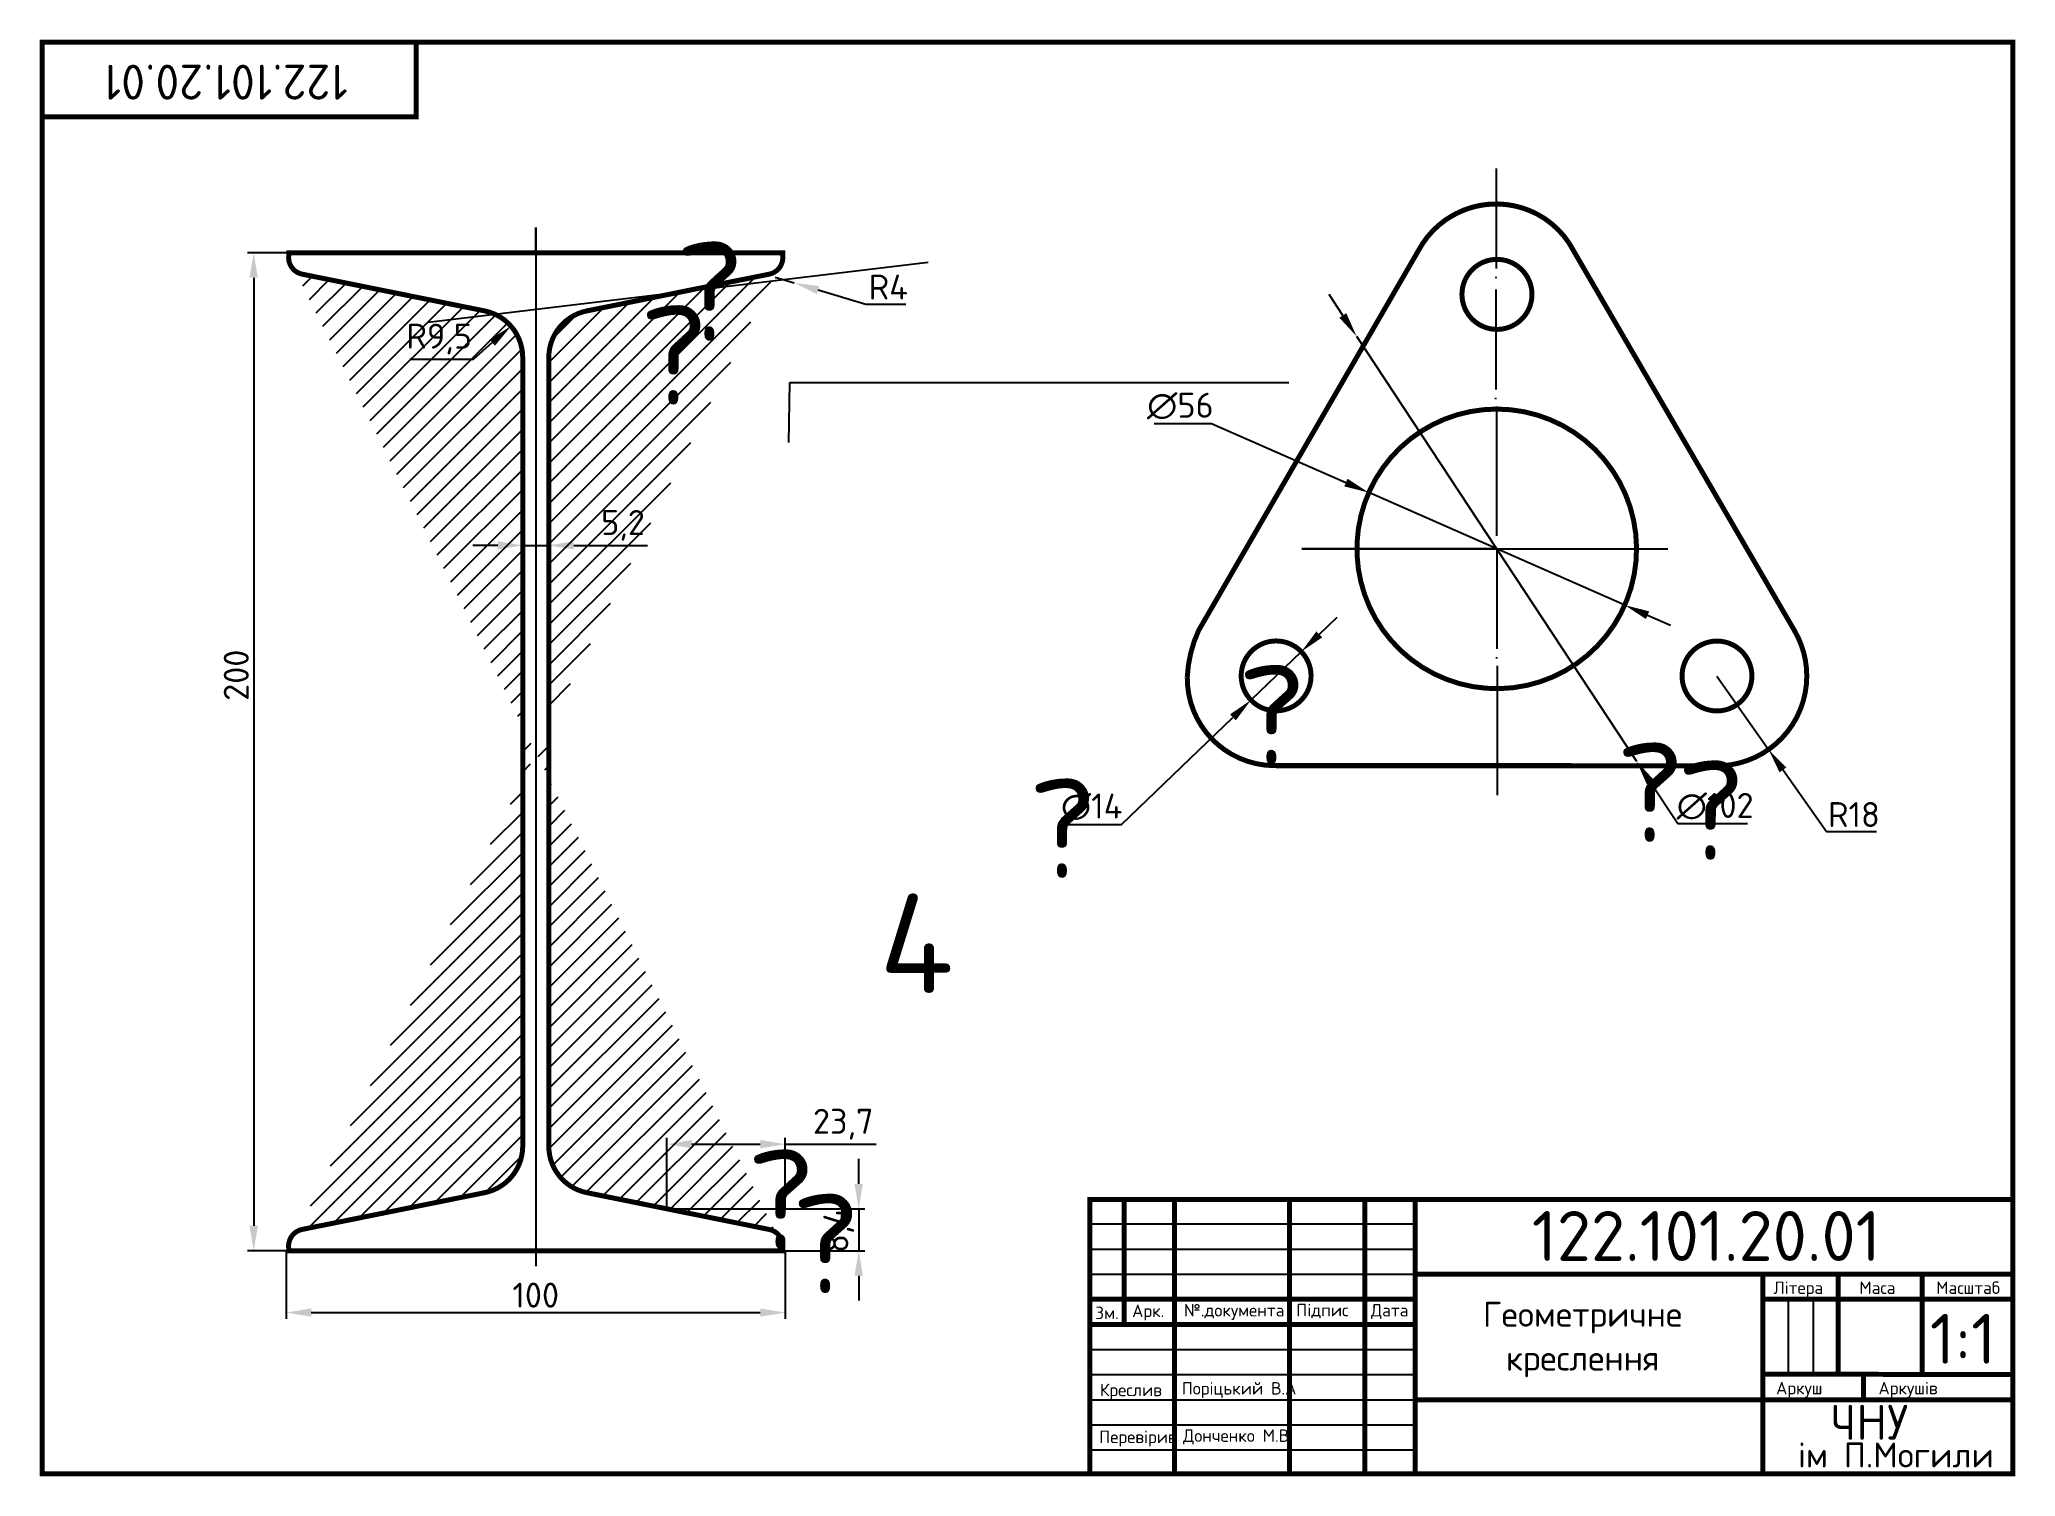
# Model space of a CAD drawing. Header units: millimetres. Extents: x 20 to 416, y 4 to 292.
import ezdxf
from ezdxf.enums import TextEntityAlignment as Align

# ---------------------------------------------------------------- set-up
doc = ezdxf.new("R2010")
doc.units = ezdxf.units.MM
doc.header["$PDMODE"] = 34
doc.header["$PDSIZE"] = -3
doc.layers.add('Kontur', color=7, linetype='Continuous')
doc.styles.get("Standard").update_dxf_attribs({"font": 'isocpeur.ttf'})
doc.dimstyles.new('ESKD_', dxfattribs={"dimtxt": 5, "dimasz": 5, "dimexe": 1.25, "dimexo": 0, "dimgap": 1, "dimtad": 1, "dimtoh": 1, "dimdec": 1, "dimtxsty": 'Standard', "dimcen": 2.5, "dimclrd": 256, "dimclre": 256, "dimclrt": 256, "dimadec": 0, "dimazin": 0, "dimtfac": 1, "dimtdec": 1, "dimtmove": 0, "dimatfit": 3, "dimfxl": 1, "dimtfillclr": 256, "dimlwd": -1, "dimlwe": -1, "dimarcsym": 0})

# ---------------------------------------------------------------- blocks, each defined once
blk = doc.blocks.new('*D1')
at = {"layer": 'Defpoints', "transparency": 16777216}
for p, q in [((68.94367531348374, 249.7418266728165), (61.17291865278862, 249.7418266728165)), ((62.42291865278862, 244.7418266728165), (62.42291865278866, 54.74182667281642)), ((68.94367531348371, 49.74182667281642), (61.17291865278866, 49.74182667281642))]:
    blk.add_line(p, q, dxfattribs=at)
at = {"layer": 'Defpoints', "color": 0, "transparency": 16777216}
for p in [(68.94367531348374, 249.7418266728165), (62.42291865278866, 49.74182667281642), (68.94367531348371, 49.74182667281642)]:
    blk.add_point(p, dxfattribs=at)
at = {"layer": 'Defpoints', "transparency": 16777216}
for points in [[(61.58958531945528, 244.7418266728165), (63.25625198612195, 244.7418266728165), (62.42291865278862, 249.7418266728165)], [(61.58958531945532, 54.74182667281642), (63.256251986122, 54.74182667281642), (62.42291865278866, 49.74182667281642)]]:
    blk.add_solid(points, dxfattribs=at)
at = {"layer": 'Defpoints', "transparency": 16777216, "insert": (58.92291865278867, 165.0893830176445), "char_height": 5, "attachment_point": 5, "rotation": 90}
blk.add_mtext('200', dxfattribs=at)
blk = doc.blocks.new('*D2')
at = {"layer": 'Defpoints', "transparency": 16777216}
for p, q in [((68.94367531348368, 49.74182667281639), (68.94367531348368, 36.09686848691365)), ((168.9436753134837, 49.74182667281639), (168.9436753134837, 36.09686848691365)), ((73.94367531348368, 37.34686848691365), (163.9436753134837, 37.34686848691365))]:
    blk.add_line(p, q, dxfattribs=at)
at = {"layer": 'Defpoints', "color": 0, "transparency": 16777216}
for p in [(68.94367531348368, 49.74182667281639), (168.9436753134837, 49.74182667281639), (168.9436753134837, 37.34686848691365)]:
    blk.add_point(p, dxfattribs=at)
at = {"layer": 'Defpoints', "transparency": 16777216}
for points in [[(73.94367531348368, 38.18020182024699), (73.94367531348368, 36.51353515358031), (68.94367531348368, 37.34686848691365)], [(163.9436753134837, 38.18020182024699), (163.9436753134837, 36.51353515358031), (168.9436753134837, 37.34686848691365)]]:
    blk.add_solid(points, dxfattribs=at)
at = {"layer": 'Defpoints', "transparency": 16777216, "insert": (118.9436753134837, 40.84686848691365), "char_height": 5, "attachment_point": 5}
blk.add_mtext('100', dxfattribs=at)
blk = doc.blocks.new('*D3')
at = {"layer": 'Defpoints', "transparency": 16777216}
for p, q in [((183.6752670662561, 63.14182667281642), (183.6752670662561, 68.14182667281642)), ((145.2436753134838, 58.14182667281641), (184.9252670662561, 58.14182667281642)), ((183.6752670662561, 58.14182667281642), (183.6752670662561, 49.74182667281642)), ((145.2436753134837, 49.74182667281642), (184.9252670662561, 49.74182667281642)), ((183.6752670662561, 44.74182667281642), (183.6752670662561, 39.74182667281642))]:
    blk.add_line(p, q, dxfattribs=at)
at = {"layer": 'Defpoints', "color": 0, "transparency": 16777216}
for p in [(145.2436753134838, 58.14182667281641), (145.2436753134837, 49.74182667281642), (183.6752670662561, 49.74182667281642)]:
    blk.add_point(p, dxfattribs=at)
at = {"layer": 'Defpoints', "transparency": 16777216}
for points in [[(182.8419337329228, 63.14182667281642), (184.5086003995895, 63.14182667281642), (183.6752670662561, 58.14182667281642)], [(182.8419337329228, 44.74182667281642), (184.5086003995895, 44.74182667281642), (183.6752670662561, 49.74182667281642)]]:
    blk.add_solid(points, dxfattribs=at)
at = {"layer": 'Defpoints', "transparency": 16777216, "insert": (179.6752670662561, 53.94182667281635), "char_height": 5, "attachment_point": 5, "rotation": 90}
blk.add_mtext('8,4', dxfattribs=at)
blk = doc.blocks.new('*D4')
at = {"layer": 'Defpoints', "transparency": 16777216}
for p, q in [((116.3368650555166, 228.7931177727385), (116.3368650555166, 189.8688492330959)), ((121.5636794367991, 228.7950464955666), (121.5636794367991, 189.8688492330959)), ((111.3368650555166, 191.1188492330959), (106.3368650555166, 191.1188492330959)), ((116.3368650555166, 191.1188492330959), (121.5636794367991, 191.1188492330959)), ((126.5636794367991, 191.1188492330959), (141.3136794367991, 191.1188492330959))]:
    blk.add_line(p, q, dxfattribs=at)
at = {"layer": 'Defpoints', "color": 0, "transparency": 16777216}
for p in [(116.3368650555166, 228.7931177727385), (121.5636794367991, 228.7950464955666), (121.5636794367991, 191.1188492330959)]:
    blk.add_point(p, dxfattribs=at)
at = {"layer": 'Defpoints', "transparency": 16777216}
for points in [[(111.3368650555166, 191.9521825664293), (111.3368650555166, 190.2855158997626), (116.3368650555166, 191.1188492330959)], [(126.5636794367991, 191.9521825664293), (126.5636794367991, 190.2855158997626), (121.5636794367991, 191.1188492330959)]]:
    blk.add_solid(points, dxfattribs=at)
at = {"layer": 'Defpoints', "transparency": 16777216, "insert": (136.4386794367991, 195.1188492330959), "char_height": 5, "attachment_point": 5}
blk.add_mtext('5,2', dxfattribs=at)
blk = doc.blocks.new('*D5')
at = {"layer": 'Defpoints', "transparency": 16777216}
for p, q in [((145.2436753134835, 58.14182667281641), (145.2436753134835, 72.3537850918533)), ((168.9436753134837, 58.14182667281641), (168.9436753134837, 72.3537850918533)), ((150.2436753134835, 71.1037850918533), (163.9436753134837, 71.1037850918533)), ((168.9436753134837, 71.1037850918533), (187.1936753134837, 71.1037850918533))]:
    blk.add_line(p, q, dxfattribs=at)
at = {"layer": 'Defpoints', "color": 0, "transparency": 16777216}
for p in [(168.9436753134837, 71.1037850918533), (145.2436753134835, 58.14182667281641), (168.9436753134837, 58.14182667281641)]:
    blk.add_point(p, dxfattribs=at)
at = {"layer": 'Defpoints', "transparency": 16777216}
for points in [[(150.2436753134835, 71.93711842518663), (150.2436753134835, 70.27045175851997), (145.2436753134835, 71.1037850918533)], [(163.9436753134837, 71.93711842518663), (163.9436753134837, 70.27045175851997), (168.9436753134837, 71.1037850918533)]]:
    blk.add_solid(points, dxfattribs=at)
at = {"layer": 'Defpoints', "transparency": 16777216, "insert": (180.5686753134837, 75.1037850918533), "char_height": 5, "attachment_point": 5}
blk.add_mtext('23,7', dxfattribs=at)
blk = doc.blocks.new('*D6')
at = {"layer": 'Defpoints', "transparency": 16777216}
for p, q in [((106.4605173752284, 228.4637549018079), (110.2239941948581, 231.7555997080086)), ((93.71051737522848, 228.4637549018079), (106.4605173752284, 228.4637549018079))]:
    blk.add_line(p, q, dxfattribs=at)
at = {"layer": 'Defpoints', "color": 0, "transparency": 16777216}
for p in [(113.9874710144877, 235.0474445142094), (106.8368650571913, 228.7929393824279)]:
    blk.add_point(p, dxfattribs=at)
at = {"layer": 'Defpoints', "transparency": 16777216}
blk.add_solid([(109.6753533938246, 232.3828458446136), (110.7726349958915, 231.1283535714037), (113.9874710144877, 235.0474445142094)], dxfattribs=at)
at = {"layer": 'Defpoints', "transparency": 16777216, "insert": (99.58551737522846, 232.4637549018079), "char_height": 5, "attachment_point": 5}
blk.add_mtext('R9,5', dxfattribs=at)
blk = doc.blocks.new('*D7')
at = {"layer": 'Defpoints', "transparency": 16777216}
for p, q in [((166.9160913920155, 244.8958595979058), (170.7439422352305, 243.7350159727358)), ((185.098382897287, 239.3818523783485), (175.5287557892493, 242.2839614412734)), ((193.098382897287, 239.3818523783486), (185.098382897287, 239.3818523783485))]:
    blk.add_line(p, q, dxfattribs=at)
at = {"layer": 'Defpoints', "color": 0, "transparency": 16777216}
for p in [(166.9160913920155, 244.8958595979058), (170.7439422352305, 243.7350159727358)]:
    blk.add_point(p, dxfattribs=at)
at = {"layer": 'Defpoints', "transparency": 16777216}
blk.add_solid([(175.7705982111598, 243.0814303669432), (175.286913367339, 241.4864925156036), (170.7439422352305, 243.7350159727358)], dxfattribs=at)
at = {"layer": 'Defpoints', "transparency": 16777216, "insert": (189.598382897287, 242.8818523783485), "char_height": 5, "attachment_point": 5}
blk.add_mtext('R4', dxfattribs=at)
blk = doc.blocks.new('*D27')
at = {"layer": 'Defpoints', "transparency": 16777216}
for p, q in [((242.8819229509286, 215.5460456119238), (254.3819229509287, 215.5460456119238)), ((254.3819229509287, 215.5460456119238), (281.3144887362435, 203.7046320591234)), ((337.1895816763141, 179.1380873014272), (285.8916222570612, 201.6922084624106)), ((341.7667151971319, 177.1256637047144), (346.3438487179496, 175.1132401080015))]:
    blk.add_line(p, q, dxfattribs=at)
at = {"layer": 'Defpoints', "color": 0, "transparency": 16777216}
for p in [(285.8916222570612, 201.6922084624106), (337.1895816763141, 179.1380873014272)]:
    blk.add_point(p, dxfattribs=at)
at = {"layer": 'Defpoints', "transparency": 16777216}
for points in [[(281.6498926690289, 204.4674876459263), (280.979084803458, 202.9417764723204), (285.8916222570612, 201.6922084624106)], [(342.1021191299173, 177.8885192915173), (341.4313112643464, 176.3628081179114), (337.1895816763141, 179.1380873014272)]]:
    blk.add_solid(points, dxfattribs=at)
at = {"layer": 'Defpoints', "transparency": 16777216, "insert": (248.1319229509286, 219.0460456119238), "char_height": 5, "attachment_point": 5}
blk.add_mtext('∅56', dxfattribs=at)
blk = doc.blocks.new('*D28')
at = {"layer": 'Defpoints', "transparency": 16777216}
for p, q in [((275.9797919400984, 173.2730028971747), (279.5853462721965, 176.737101330864)), ((272.3742376080002, 169.8089044634855), (262.2786854781253, 160.1094288491554)), ((236.3570575604735, 135.2047783024085), (258.6731311460272, 156.6453304154662)), ((225.3570575604735, 135.2047783024086), (236.3570575604735, 135.2047783024085))]:
    blk.add_line(p, q, dxfattribs=at)
at = {"layer": 'Defpoints', "color": 0, "transparency": 16777216}
for p in [(272.3742376080002, 169.8089044634855), (262.2786854781253, 160.1094288491554)]:
    blk.add_point(p, dxfattribs=at)
at = {"layer": 'Defpoints', "transparency": 16777216}
for points in [[(275.4024422011502, 173.8739286191911), (276.5571416790465, 172.6720771751584), (272.3742376080002, 169.8089044634855)], [(258.095781407079, 157.2462561374825), (259.2504808849754, 156.0444046934498), (262.2786854781253, 160.1094288491554)]]:
    blk.add_solid(points, dxfattribs=at)
at = {"layer": 'Defpoints', "transparency": 16777216, "insert": (230.3570575604735, 138.7047783024086), "char_height": 5, "attachment_point": 5}
blk.add_mtext('∅14', dxfattribs=at)
blk = doc.blocks.new('*D29')
at = {"layer": 'Defpoints', "transparency": 16777216}
for p, q in [((355.675703935082, 164.9337719130836), (366.0163615487755, 150.2004491338739)), ((377.6189012671152, 133.6692023684329), (368.888766441468, 146.1078594729823)), ((387.6189012671152, 133.6692023684329), (377.6189012671152, 133.6692023684329))]:
    blk.add_line(p, q, dxfattribs=at)
at = {"layer": 'Defpoints', "color": 0, "transparency": 16777216}
for p in [(355.675703935082, 164.9337719130836), (366.0163615487755, 150.2004491338739)]:
    blk.add_point(p, dxfattribs=at)
at = {"layer": 'Defpoints', "transparency": 16777216}
blk.add_solid([(369.5708647182832, 146.5865936217644), (368.2066681646528, 145.6291253242003), (366.0163615487755, 150.2004491338739)], dxfattribs=at)
at = {"layer": 'Defpoints', "transparency": 16777216, "insert": (383.1189012671153, 137.1692023684329), "char_height": 5, "attachment_point": 5}
blk.add_mtext('R18', dxfattribs=at)
blk = doc.blocks.new('*D31')
at = {"layer": 'Defpoints', "transparency": 16777216}
for p, q in [((280.6933835858184, 237.1971903812743), (277.942489869141, 241.3724249566658)), ((283.4442773024959, 233.0219558058828), (339.557888909714, 147.8541829064183)), ((347.8105700597463, 135.3284791802438), (342.3087826263914, 143.6789483310268)), ((361.8105700597463, 135.3284791802437), (347.8105700597463, 135.3284791802438))]:
    blk.add_line(p, q, dxfattribs=at)
at = {"layer": 'Defpoints', "color": 0, "transparency": 16777216}
for p in [(283.4442773024959, 233.0219558058828), (339.557888909714, 147.8541829064183)]:
    blk.add_point(p, dxfattribs=at)
at = {"layer": 'Defpoints', "transparency": 16777216}
for points in [[(281.3892560150504, 237.6556726673872), (279.9975111565866, 236.7387080951614), (283.4442773024959, 233.0219558058828)], [(343.0046550556233, 144.1374306171396), (341.6129101971595, 143.2204660449139), (339.557888909714, 147.8541829064183)]]:
    blk.add_solid(points, dxfattribs=at)
at = {"layer": 'Defpoints', "transparency": 16777216, "insert": (355.3105700597463, 138.8284791802437), "char_height": 5, "attachment_point": 5}
blk.add_mtext('∅102', dxfattribs=at)

msp = doc.modelspace()

# ---------------------------------------------------------------- hatches: boundary and pattern name
at = {"layer": 'Defpoints', "true_color": 0x000000}
h = msp.add_hatch(dxfattribs=at)
h.set_pattern_fill('ANSI31', color=18, scale=0.91, double=1)
h.set_pattern_definition([(45, (0, 0), (-2.043008267543232, 2.043008267543232), [])])
h.paths.add_polyline_path([(395.8559684994207, 24.59168593042613), (413.8559684994207, 24.59168593042613), (413.8559684994207, 39.59168593042612), (395.8559684994207, 39.59168593042612)], flags=9)
h.paths.add_polyline_path([(83.04504239849797, 289.205838178576), (29.84504239849797, 289.205838178576), (29.84504239849797, 278.705838178576), (83.04504239849797, 278.705838178576)], flags=9)
h.paths.add_polyline_path([(370.6483121254741, 5.051025690404903), (409.1502060648681, 5.051025690404903), (409.1502060648681, 12.55670750858672), (370.6483121254741, 12.55670750858672)], flags=9)
h.paths.add_polyline_path([(376.6916631993456, 10.11483707932177), (396.9916631993456, 10.11483707932177), (396.9916631993456, 20.61483707932177), (376.6916631993456, 20.61483707932177)], flags=9)
h.paths.add_polyline_path([(387.2383193407863, 19.39405611076597), (401.1133193407863, 19.39405611076597), (401.1133193407863, 24.26905611076597), (387.2383193407863, 24.26905611076597)], flags=9)
h.paths.add_polyline_path([(366.4866319467451, 19.39405611076597), (377.8616319467451, 19.39405611076597), (377.8616319467451, 24.26905611076597), (366.4866319467451, 24.26905611076597)], flags=9)
h.paths.add_polyline_path([(398.387532987867, 40.45361821270819), (413.637532987867, 40.45361821270819), (413.637532987867, 44.20361821270819), (398.387532987867, 44.20361821270819)], flags=9)
h.paths.add_polyline_path([(383.3305327616029, 40.45361821270819), (392.3305327616029, 40.45361821270819), (392.3305327616029, 44.20361821270819), (383.3305327616029, 44.20361821270819)], flags=9)
h.paths.add_polyline_path([(365.9109765116643, 39.51611821270819), (378.0359765116643, 39.51611821270819), (378.0359765116643, 44.39111821270819), (365.9109765116643, 44.39111821270819)], flags=9)
h.paths.add_polyline_path([(311.9951439106287, 22.97542929028725), (345.4951439106287, 22.97542929028725), (345.4951439106287, 30.47542929028725), (311.9951439106287, 30.47542929028725)], flags=9)
h.paths.add_polyline_path([(307.1201439106287, 31.3901383062514), (350.3701439106287, 31.3901383062514), (350.3701439106287, 41.1401383062514), (307.1201439106287, 41.1401383062514)], flags=9)
h.paths.add_polyline_path([(247.9544080680951, 10.3426071805402), (271.1419080680951, 10.3426071805402), (271.1419080680951, 14.6551071805402), (247.9544080680951, 14.6551071805402)], flags=9)
h.paths.add_polyline_path([(247.6060828800851, 19.35022046072925), (270.9810828800851, 19.35022046072925), (270.9810828800851, 24.22522046072925), (247.6060828800851, 24.22522046072925)], flags=9)
h.paths.add_polyline_path([(231.0586684352595, 9.619458655560152), (247.6836684352595, 9.619458655560152), (247.6836684352595, 14.49445865556015), (231.0586684352595, 14.49445865556015)], flags=9)
h.paths.add_polyline_path([(231.1859560292644, 19.03222210853983), (245.0609560292644, 19.03222210853983), (245.0609560292644, 23.90722210853983), (231.1859560292644, 23.90722210853983)], flags=9)
h.paths.add_polyline_path([(285.5974551505751, 35.47304253818876), (295.5349551505751, 35.47304253818876), (295.5349551505751, 39.78554253818876), (285.5974551505751, 39.78554253818876)], flags=9)
h.paths.add_polyline_path([(270.7318436526232, 35.97855408757621), (281.4818436526232, 35.97855408757621), (281.4818436526232, 39.72855408757621), (270.7318436526232, 39.72855408757621)], flags=9)
h.paths.add_polyline_path([(248.0400309767556, 35.00559419880119), (270.1650309767556, 35.00559419880119), (270.1650309767556, 39.88059419880119), (248.0400309767556, 39.88059419880119)], flags=9)
h.paths.add_polyline_path([(237.6597692592939, 34.88382881392575), (245.7847692592939, 34.88382881392575), (245.7847692592939, 39.75882881392575), (237.6597692592939, 39.75882881392575)], flags=9)
h.paths.add_polyline_path([(230.4553076165289, 35.41393410471517), (236.3303076165289, 35.41393410471517), (236.3303076165289, 39.16393410471517), (230.4553076165289, 39.16393410471517)], flags=9)
h.paths.add_polyline_path([(316.0761259924857, 45.20281727091196), (394.0761259924857, 45.20281727091196), (394.0761259924857, 60.20281727091196), (316.0761259924857, 60.20281727091196)], flags=9)
h = msp.add_hatch(dxfattribs=at)
h.set_pattern_fill('ANSI31', color=18, scale=0.9, double=1)
h.set_pattern_definition([(45, (52.67291865278867, 49.74182667281639), (-2.02055762724056, 2.02055762724056), [])])
edge = h.paths.add_edge_path()
edge.add_line((121.5636794367991, 228.7950464955666), (121.5636794367991, 70.68924067357733))
edge.add_arc((131.0595318358436, 70.68924067357734), 9.495852399044466, 180.0000000000001, 258.6991397498931)
edge.add_arc((131.0636794045556, 228.7958292008395), 9.499999999999956, 101.3870062359915, 180.0047206009255)
edge.add_line((129.1880466621609, 238.1088309626592), (165.7334154155447, 245.4690454208751))
edge.add_arc((165.0629969645919, 248.7978464562568), 3.395640916312586, 281.3870062359918, 370.2921731374562)
edge.add_arc((72.82553033194307, 248.8025590293138), 3.40153577839914, 169.7385754501307, 258.61424550556, ccw=False)
edge.add_line((92.64367531348368, 58.14182667281639), (108.7178231748347, 61.38338286818257))
edge.add_arc((106.8398337917381, 70.69590969375339), 9.5, 281.4015052140685, 360.0010758959883)
edge.add_line((116.3398337900632, 70.69608808406372), (116.3368650555166, 228.7931177727385))
edge.add_arc((106.8368650571916, 228.7929393824282), 9.499999999999853, 0.001075895988148468, 78.61424550556059)
edge.add_line((108.7122943378824, 238.1059821189953), (72.15402087950861, 245.4679644951881))
edge.add_line((92.64367531348368, 58.14182667281639), (72.15450671799596, 54.01842809831464))
edge.add_arc((72.82805629136102, 50.6715600920455), 3.413970485983766, 101.3786557564024, 190.1445893781406)
edge.add_line((129.1987163633867, 61.3774965532794), (165.7344076853138, 54.00961008252349))
edge.add_arc((165.0629751124058, 50.68012701779057), 3.396509852525869, -10.344662740426713, 78.59849478593179, ccw=False)
edge.add_line((69.1677830759346, 49.74182667281639), (68.94367531348368, 49.74182667281639))
edge.add_line((69.1677830759346, 49.74182667281639), (168.9436753134837, 49.74182667281639))
edge.add_line((68.94367531348371, 249.7418266728164), (168.9436753134837, 249.7418266728164))
h.paths.add_polyline_path([(64.67291865278867, 158.5893830176445), (64.67291865278867, 171.5893830176445), (52.67291865278867, 171.5893830176445), (52.67291865278867, 158.5893830176445)], flags=9)

# ---------------------------------------------------------------- linework, layer by layer
at = {"layer": 'Defpoints', "color": 7}
for p, q in [((311.4552607975145, 266.6694690704766), (311.4552607975145, 246.6349525203364)), ((118.9436753134837, 249.8306827006552), (118.9436753134837, 254.8103708958837)), ((118.9436753134837, 254.8103708958837), (118.9436753134837, 49.74182667281639)), ((197.5607777508674, 247.7881040217317), (97.36068432683814, 235.7897723618025)), ((311.3849109892918, 244.9326643730956), (311.3849109892918, 244.6894801126655)), ((311.3849109892918, 242.3970881350725), (311.3849109892918, 222.3625715849323)), ((169.6987414064042, 211.7545184753571), (169.8988348304335, 223.7528501352864)), ((169.8988348304335, 223.7528501352864), (269.8988348304335, 223.7528501352864)), ((311.3145611810692, 220.6602834376915), (311.3145611810692, 220.4170991772614)), ((311.4767521085832, 218.9579952904508), (311.4767521085832, 193.0183631881741)), ((311.5406019666876, 190.4151478819189), (272.5010032739297, 190.4151478819189)), ((272.5010032739297, 190.4151478819189), (345.8215777737919, 190.4151478819189)), ((311.5406019666876, 190.4151478819189), (311.5406019666876, 170.3806313317787)), ((311.470252158465, 168.6783431845379), (311.470252158465, 168.4351589241078)), ((311.632443085979, 166.9760550372971), (311.632443085979, 141.0364229350205)), ((267.3264604482439, 164.9591660250654), (267.3264604482439, 164.9591672977668)), ((118.9436753134837, 49.74182667281639), (118.9436753134837, 46.62870401603676))]:
    msp.add_line(p, q, dxfattribs=at)
at = {"layer": 'Defpoints', "color": 18, "true_color": 0x000000}
msp.add_lwpolyline([(68.94367531348371, 249.7418266728164, 1, 1, 0), (168.9436753134837, 249.7418266728164, 8, 79.74594706737858, -1.226398468782549)], format="xyseb", dxfattribs=at)
at = {"layer": 'Defpoints', "color": 7}
for points, const_width in [([(251.7601934800257, 173.9974930649737), (295.7812212932603, 250.0828835528419, -0.3998821081922041), (318.8431409487549, 257.8975911210028, 1.484771244853403)], 1), ([(371.227197718021, 173.9974930649737), (325.9993201367614, 251.7649771683999, 0.4089415414502328), (301.9259986079472, 256.7590580609133, -1.484771244853403)], 1), ([(304.5670467297614, 241.4337382026751, 2.420114201672711), (311.5750951359144, 248.4337335757563, 0.4132036411032726), (304.5670467297614, 241.433738202508, 1.809270747641251)], 1), ([(311.5406019666876, 218.4337534054082, -1.733776733802531), (287.2516529380198, 176.447713952822, -0.5767755331488349), (311.5406019666876, 218.4337534054082)], 1), ([(251.7863153966787, 174.0423325927678, 0.09689557359944816), (249.519065763723, 164.6943145631346, -1.351247946197798)], 0.9999999999999999), ([(371.227197718021, 173.9974930649737, -0.1326935116894829), (373.6757039350824, 164.9337719130833, 1.351247946197798)], 1), ([(260.3264615430627, 164.9591660250654, 2.414213675423507), (267.3264604482439, 171.9591666563203, 0.4142135429837032), (260.3264615430627, 164.9591660248984, 1.809270747641251)], 1), ([(355.6757050299012, 171.933771271637, -1), (355.6757050299012, 157.933771271637, -1), (355.6757050299012, 171.933771271637)], 1), ([(355.6757039188835, 146.9591672977668), (266.5632473065663, 146.9753549738915, -0.4089415414502328), (249.519065763723, 164.6943145631346, 1.484771244853403)], 1), ([(267.3264604482439, 146.9591672977668), (356.6315223922391, 146.9591672977668, 0.3987375431339142), (373.6757039350824, 164.9337719130833, -1.484771244853403)], 1)]:
    msp.add_lwpolyline(points, format="xyb", dxfattribs=dict(at, const_width=const_width))
at = {"layer": 'Defpoints', "color": 18, "true_color": 0x000000, "const_width": 1}
for points in [[(72.15402087950861, 245.4679644951881, -0.4084776524296967), (69.4784014487227, 249.4085077819666, -1.395088118210232)], [(129.1880466621609, 238.1088309626592), (165.7334154155447, 245.4690454208751, 0.4086278394182481), (168.4040001643525, 249.4045381833519, 4.249128891109779)], [(92.64367531348368, 58.14182667281639), (108.7178231748347, 61.38338286818257, 0.3570654913841943), (116.3398337900632, 70.69608808406372), (116.3368650555166, 228.7931177727385, 0.3571323944717723), (108.7122943378824, 238.1059821189953), (72.15402087950861, 245.4679644951881, -0.380882371339573)], [(129.1880466621609, 238.1088309626592, 0.3571547540849816), (121.5636794367991, 228.7950464955666, 1.413087615599155)], [(121.5636794367991, 228.7950464955666), (121.5636794367991, 70.68924067357733, 0.357555410224744), (129.1987163633867, 61.3774965532794, 0.4260616199306828)], [(129.1987163633867, 61.3774965532794), (165.7344076853138, 54.00961008252349, -0.4088212968531324), (168.4042759219742, 50.07021876380259, -1.769974897473141)], [(92.64367531348368, 58.14182667281639), (72.15450671799596, 54.01842809831464, 0.4079190538403448), (69.4674584340346, 50.07024776014032, 1.129925806448225)]]:
    msp.add_lwpolyline(points, format="xyb", dxfattribs=at)
for points in [[(69.1677830759346, 49.74182667281639), (68.94367531348368, 49.74182667281639)], [(69.1677830759346, 49.74182667281639), (168.9436753134837, 49.74182667281639)]]:
    msp.add_lwpolyline(points, dxfattribs=at)
at = {"layer": 'Kontur'}
for p, q in [((20, 292), (19.99999999999998, 155.5524354901499)), ((236.863162814614, 60), (236.863162814614, 34.98283750303096)), ((246.9368496676129, 60), (246.9368496676129, 5)), ((270.0223799123523, 60), (270.0223799123523, 5)), ((285.1329090318236, 60), (285.1329090318236, 5)), ((295.2065958848225, 60), (295.2065958848225, 5)), ((230, 55.12066521234442), (295.2065958848225, 55.12066521234442)), ((230, 50.08620847061047), (295.2065958848225, 50.08620847061047)), ((230, 45.05175172887664), (295.2065958848225, 45.05175172887665)), ((415, 45.05175172887664), (295.2065958848225, 45.05175172887665)), ((364.8829249246141, 45.05175172887665), (364.8829249246141, 5)), ((379.9934540440854, 45.05175172887665), (379.9934540440854, 24.9139240195633)), ((396.7829305857142, 45.05175172887664), (396.7829305857142, 24.9139240195633)), ((230, 40.0172942447648), (295.2065958848225, 40.0172942447648)), ((415, 40.0172942447648), (364.8829249246141, 40.01729424476481)), ((369.9197671910865, 40.01729424476481), (369.9197671910865, 24.9139240195633)), ((374.956610617586, 40.01729424476481), (374.956610617586, 24.9139240195633)), ((230, 34.98283750303096), (295.2065958848225, 34.98283750303096)), ((230, 29.94838076129713), (295.2065958848225, 29.94838076129713)), ((230, 24.9139240195633), (295.2065958848225, 24.9139240195633)), ((415, 24.9139240195633), (364.8829249246141, 24.9139240195633)), ((385.0302963105578, 19.87946653545135), (385.0302963105578, 24.9139240195633)), ((396.7829305857142, 24.9139240195633), (396.7829305857142, 24.9139240195633)), ((230, 19.87946653545134), (295.2065958848225, 19.87946653545134)), ((415, 19.87946653545134), (295.2065958848225, 19.87946653545136)), ((230, 14.84500979371751), (295.2065958848225, 14.84500979371751)), ((230, 9.810553051983675), (295.2065958848225, 9.810553051983675))]:
    msp.add_line(p, q, dxfattribs=at)
at = {"layer": 'Kontur', "const_width": 1}
for points in [[(20, 5), (415, 5), (415, 292), (20, 292)], [(20, 277), (95, 277), (95, 292), (20, 292)]]:
    msp.add_lwpolyline(points, close=True, dxfattribs=at)
for points in [[(415, 5), (415, 60), (230, 60), (230, 5)], [(236.863162814614, 34.98283750303096), (236.863162814614, 60)], [(246.9368496676129, 5), (246.936849667613, 60)], [(270.0223799123523, 5), (270.0223799123523, 60)], [(285.1329090318236, 5), (285.1329090318236, 60)], [(295.2065958848225, 5), (295.2065958848225, 60)], [(295.2065958848225, 45.05175172887665), (415, 45.05175172887664)], [(364.8829249246141, 5), (364.8829249246141, 45.05175172887665)], [(379.9934540440854, 24.9139240195633), (379.9934540440854, 45.05175172887665)], [(396.7829305857142, 24.95461742647258), (396.7829305857142, 45.05175172887664)], [(230, 40.0172942447648), (295.2065958848225, 40.0172942447648)], [(415, 40.0172942447648), (364.8829249246141, 40.0172942447648)], [(230, 34.98283750303096), (295.2065958848225, 34.98283750303096)], [(364.8829249246141, 25.02587586443832), (415, 24.9139240195633)], [(385.0302963105578, 19.87946653545135), (385.0302963105578, 24.9139240195633)], [(295.2065958848225, 19.87946653545136), (415, 19.87946653545136)]]:
    msp.add_lwpolyline(points, dxfattribs=at)

# ---------------------------------------------------------------- texts
at = {"layer": 'Defpoints', "color": 1}
for s, p in [('?', (147.0327555101836, 232.1112775737075)), ('?', (139.8082478806082, 219.3391828656636)), ('?', (259.6618810171086, 147.2352348650998)), ('?', (335.4750157816245, 131.6940292517947)), ('?', (347.6459895337922, 128.1045473890231)), ('?', (217.6924770345194, 124.480846511188)), ('4', (187.7530478786252, 101.3748896799905)), ('?', (161.2790947875296, 50.13138284437582)), ('?', (170.2340579060001, 41.25171482564497))]:
    msp.add_text(s, height=19.92242740571669, dxfattribs=at).set_placement(p)
at = {"layer": 'Kontur'}
msp.add_text('122.101.20.01', height=7, rotation=180, dxfattribs=at).set_placement((81.29504239849797, 287.455838178576))
for s, height, p in [('122.101.20.01', 10, (318.5761259924857, 47.70281727091196)), ('Зм.', 2.5, (231.0803076165289, 36.03893410471517)), ('Арк.', 2.5, (238.4722692592939, 36.44632881392575)), ('№.документа', 2.5, (248.8525309767556, 36.56809419880119)), ('Підпис', 2.5, (271.3568436526232, 36.60355408757621)), ('Дата', 2.5, (286.3162051505751, 36.56679253818876)), ('1:1', 10, (398.3559684994207, 27.09168593042613)), ('Креслив', 2.5, (231.9984560292644, 20.59472210853983)), ('Поріцький В.А', 2.5, (248.4185828800851, 20.91272046072925)), ('Аркушів', 2.5, (388.0508193407863, 20.95655611076597)), ('ЧНУ', 7, (378.4416631993456, 11.86483707932177)), ('Перевірив', 2.5, (231.8711684352595, 11.18195865556015)), ('Донченко М.В.', 2.5, (248.6731580680951, 11.4363571805402)), ('ім П.Могили', 5, (371.8992590951711, 6.305760538889752))]:
    msp.add_text(s, height=height, dxfattribs=at).set_placement(p)
for s, height, p in [('Літера', 2.5, (371.9734765116643, 41.07861821270819)), ('Маса', 2.5, (387.8305327616029, 41.07861821270819)), ('Масштаб', 2.5, (406.012532987867, 41.07861821270819)), ('Геометричне', 5, (328.7451439106287, 34.5151383062514)), ('креслення', 5, (328.7451439106287, 25.72542929028725)), ('Аркуш', 2.5, (372.1741319467451, 20.95655611076597))]:
    msp.add_text(s, height=height, dxfattribs=at).set_placement(p, align=Align.CENTER)

# ---------------------------------------------------------------- dimensions: what is measured, and where the dimension line sits
at = {"layer": 'Defpoints', "color": 18, "true_color": 0x000000}
for base, p1, p2, picture, middle in [((62.42291865278866, 49.74182667281642), (68.94367531348371, 249.7418266728164), (68.94367531348368, 49.74182667281639), '*D1', (62.42291865278867, 165.0893830176445)), ((183.6752670662561, 49.74182667281642), (145.2436753134837, 58.14182667281639), (145.2436753134837, 49.74182667281639), '*D3', (183.6752670662561, 53.94182667281635))]:
    dim = msp.add_linear_dim(base=base, p1=p1, p2=p2, angle=90, dimstyle='ESKD_', dxfattribs=at)
    dim.commit()
    dim.dimension.update_dxf_attribs({"geometry": picture, "text_midpoint": middle, "dimtype": 160})
dim = msp.add_radius_dim(center=(166.9160913920155, 244.8958595979058), mpoint=(170.7439422352305, 243.7350159727358), dimstyle='ESKD_', dxfattribs=at)
dim.commit()
dim.dimension.update_dxf_attribs({"geometry": '*D7', "text_midpoint": (189.598382897287, 242.8818523783485)})
at = {"layer": 'Defpoints', "color": 7}
dim = msp.add_diameter_dim_2p(p1=(283.4442773024959, 233.0219558058828), p2=(339.557888909714, 147.8541829064183), dimstyle='ESKD_', dxfattribs=at)
dim.commit()
dim.dimension.update_dxf_attribs({"geometry": '*D31', "text_midpoint": (355.3105700597463, 138.8284791802437)})
at = {"layer": 'Defpoints', "color": 18, "true_color": 0x000000}
dim = msp.add_radius_dim(center=(106.8368650571913, 228.7929393824279), mpoint=(113.9874710144877, 235.0474445142094), dimstyle='ESKD_', dxfattribs=at)
dim.commit()
dim.dimension.update_dxf_attribs({"geometry": '*D6', "text_midpoint": (99.58551737522846, 228.4637549018079), "dimtype": 164})
for base, p1, p2, picture, middle in [((121.5636794367991, 191.1188492330959), (116.3368650555166, 228.7931177727385), (121.5636794367991, 228.7950464955666), '*D4', (136.4386794367991, 191.1188492330959)), ((168.9436753134837, 71.1037850918533), (145.2436753134835, 58.14182667281641), (168.9436753134837, 58.14182667281641), '*D5', (180.5686753134837, 71.1037850918533)), ((168.9436753134837, 37.34686848691365), (68.94367531348368, 49.74182667281639), (168.9436753134837, 49.74182667281639), '*D2', (118.9436753134837, 37.34686848691365))]:
    dim = msp.add_linear_dim(base=base, p1=p1, p2=p2, dimstyle='ESKD_', dxfattribs=at)
    dim.commit()
    dim.dimension.update_dxf_attribs({"geometry": picture, "text_midpoint": middle, "dimtype": 160})
at = {"layer": 'Defpoints', "color": 7}
for p1, p2, picture, middle in [((337.1895816763141, 179.1380873014272), (285.8916222570612, 201.6922084624106), '*D27', (248.1319229509286, 215.5460456119238)), ((272.3742376080002, 169.8089044634855), (262.2786854781253, 160.1094288491554), '*D28', (230.3570575604735, 135.2047783024086))]:
    dim = msp.add_diameter_dim_2p(p1=p1, p2=p2, dimstyle='ESKD_', dxfattribs=at)
    dim.commit()
    dim.dimension.update_dxf_attribs({"geometry": picture, "text_midpoint": middle, "dimtype": 163})
dim = msp.add_radius_dim(center=(355.675703935082, 164.9337719130836), mpoint=(366.0163615487755, 150.2004491338739), dimstyle='ESKD_', dxfattribs=at)
dim.commit()
dim.dimension.update_dxf_attribs({"geometry": '*D29', "text_midpoint": (383.1189012671153, 133.6692023684329), "dimtype": 164})

doc.saveas('drawing.dxf')
